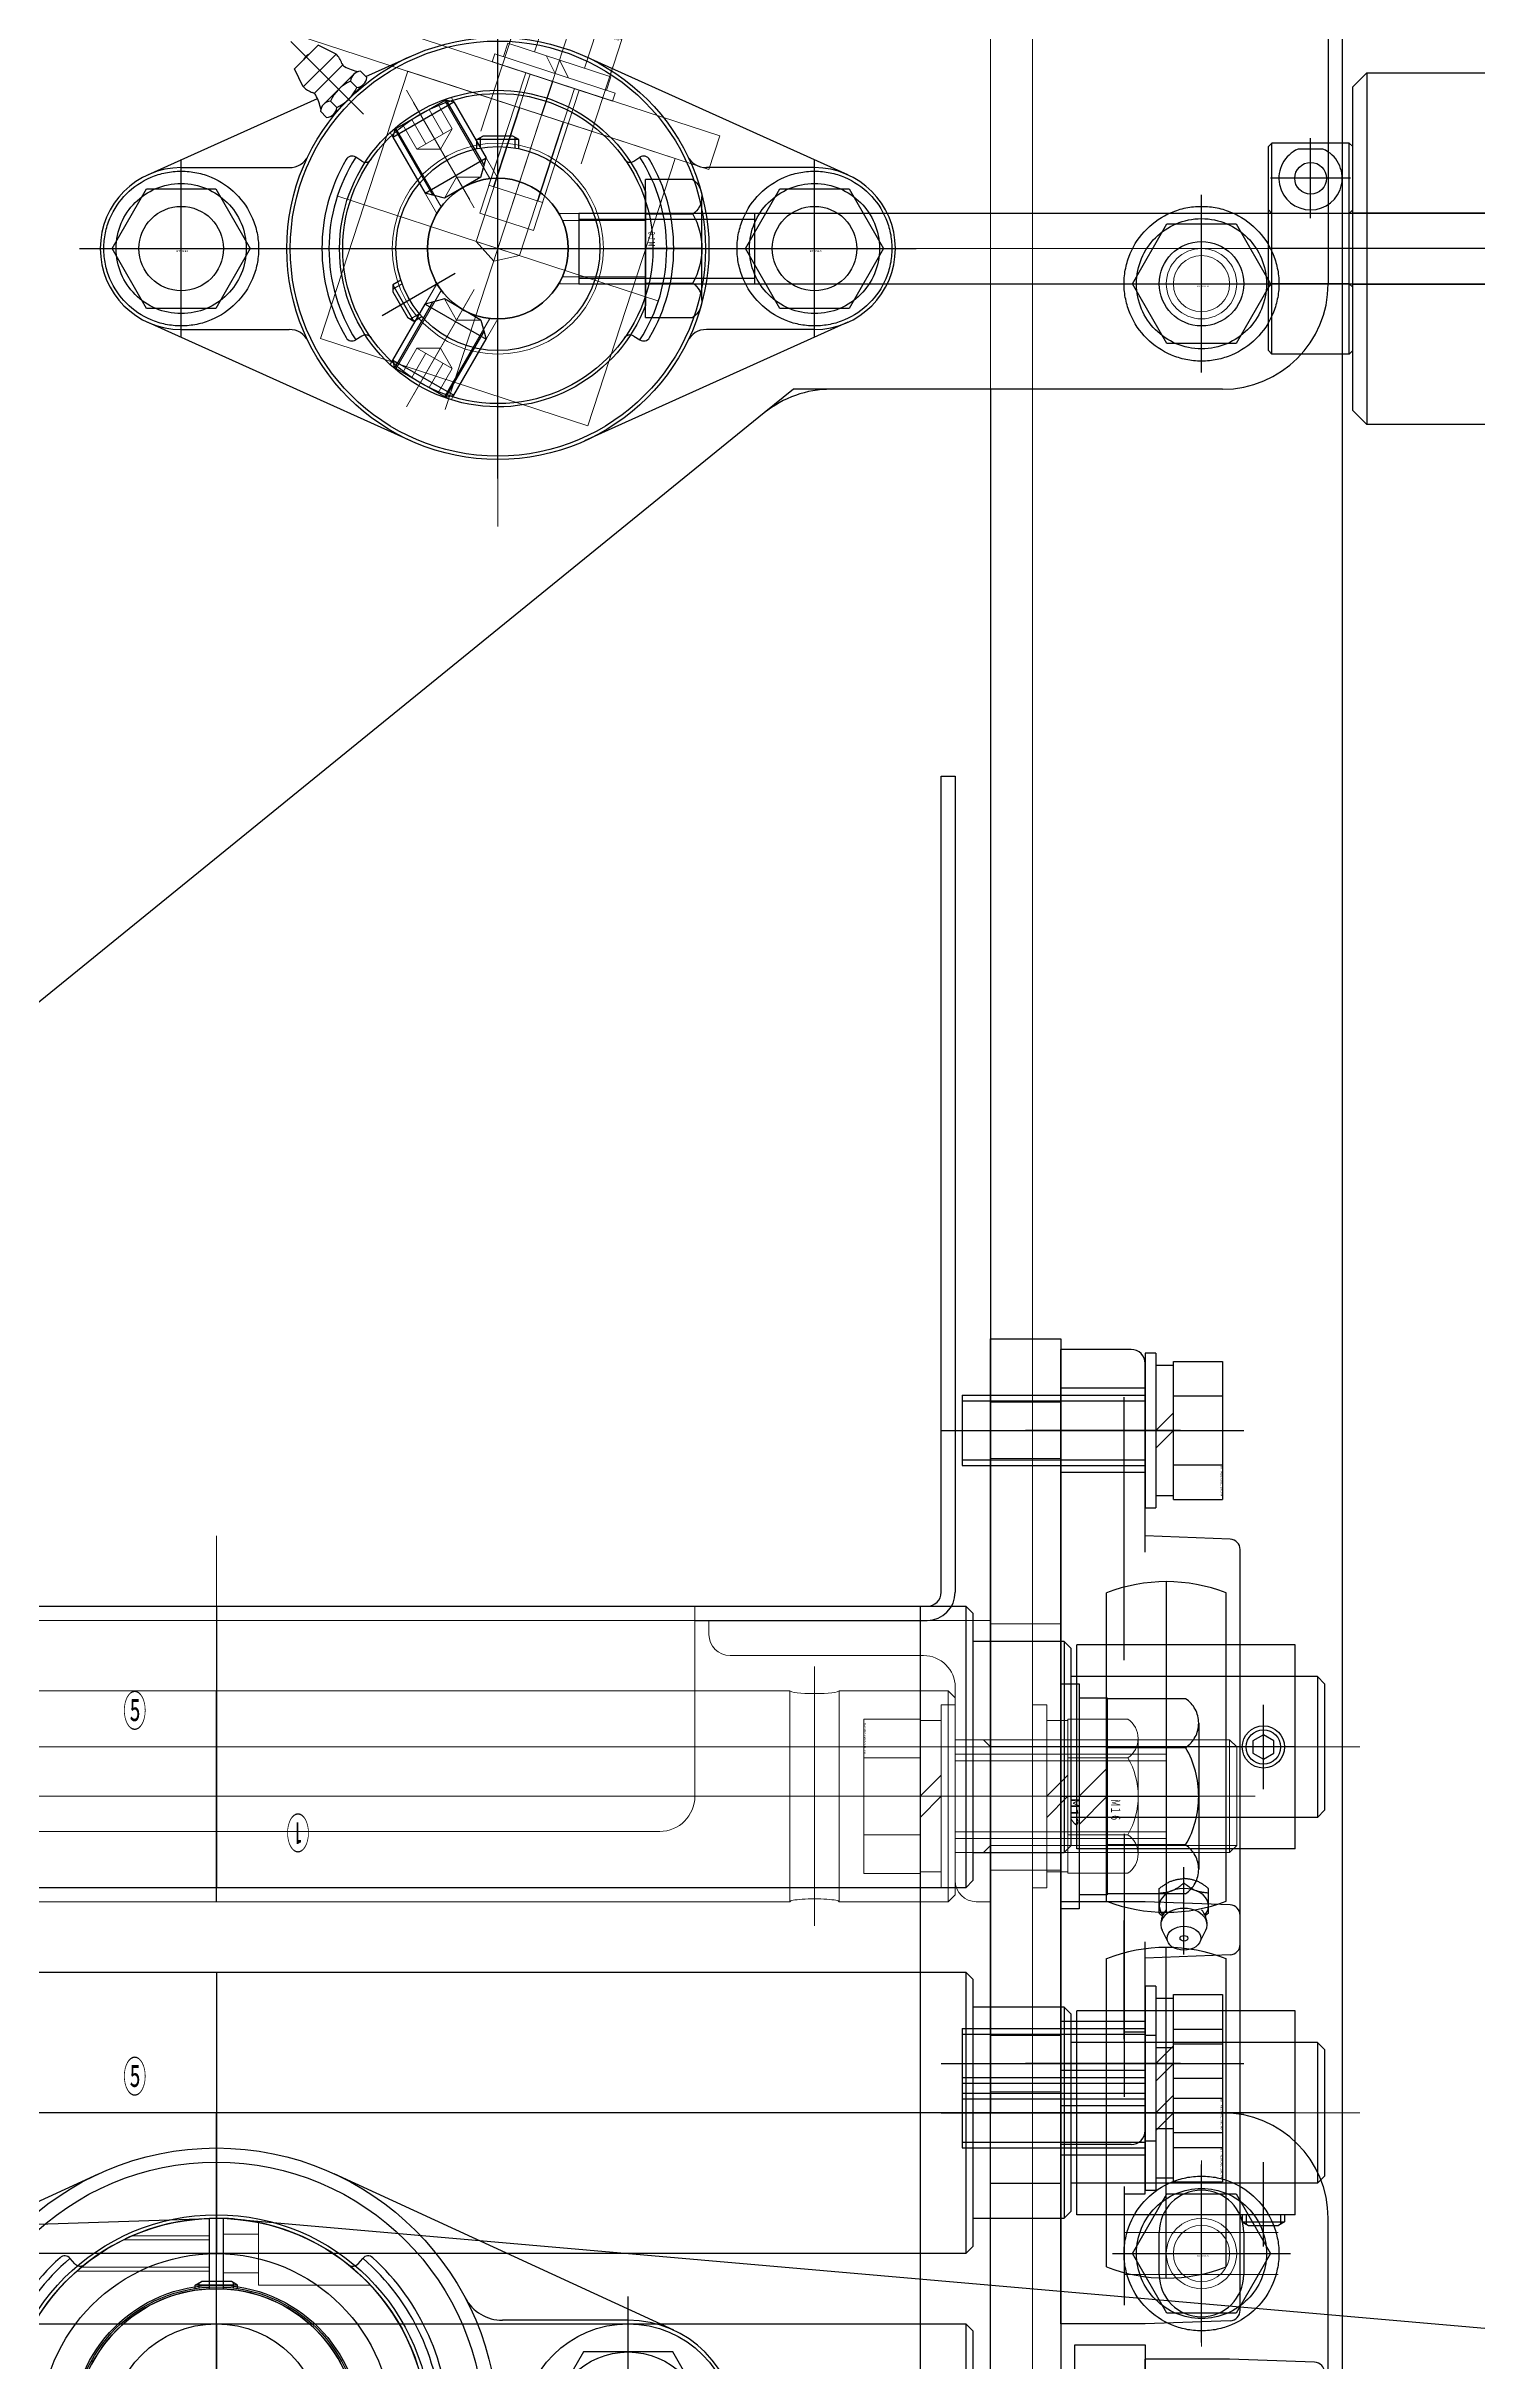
# Model space of a CAD drawing. Units: millimetres at full size. Extents: x -18456 to 18937, y -12290 to 13871.
# Drawn here: x -1038 to -428, y -5128 to -4140 of the extents above; entities that cross this region are included whole.
import ezdxf
from ezdxf.enums import TextEntityAlignment as Align

# ---------------------------------------------------------------- set-up
doc = ezdxf.new("R2010")
doc.units = ezdxf.units.MM
doc.header["$LTSCALE"] = 100
doc.linetypes.add('CHAIN2', pattern=[12, 9, -1, 1, -1])
doc.linetypes.add('DOUBLE_CHAIN2', pattern=[12.8, 9, -1, 0.6, -0.6, 0.6, -1])
for name, color, linetype in [('0-2_0', 2, 'Continuous'), ('0-3_06_PHANTOM', 2, 'DOUBLE_CHAIN2'), ('0-6_10_DRAFT', 1, 'Continuous'), ('0-A_01_NORMAL', 134, 'Continuous')]:
    doc.layers.add(name, color=color, linetype=linetype)
doc.layers.add('0-7_05_CENTER', color=2, linetype='CHAIN2', lineweight=18)
doc.layers.add('0-8_04_HIDDEN', color=7, linetype='Continuous', lineweight=18)
doc.styles.add('ＭＳ ゴシック', font='')
doc.styles.get('ＭＳ ゴシック').set_extended_font_data('MS Gothic')

# ---------------------------------------------------------------- blocks, each defined once
blk = doc.blocks.new('MUCAFL204Jb_1')
at = {"layer": '0-2_0', "linetype": 'CHAIN2'}
for p, q in [((-45, -17), (-45, 5)), ((45, -17), (45, 5)), ((-29.52, -17.5), (-17.1, -17.5)), ((-6, -28.8), (6, -28.8))]:
    blk.add_line(p, q, dxfattribs=at)
at = {"layer": '0-2_0'}
for p, q in [((-56.5, -10), (-56.5, 0)), ((-56.5, 0), (56.5, 0)), ((-51, -12), (-51, 0)), ((-39, -12), (-39, 0)), ((39, -12), (39, 0)), ((51, -12), (51, 0)), ((56.5, -10), (56.5, 0)), ((-14.5, -2.3), (14.5, -2.3)), ((-10, -33.3), (-10, -2.3)), ((10, -33.3), (10, -2.3)), ((-12.33, -9), (-49.73, -9)), ((12.33, -9), (49.73, -9)), ((-54.5, -12), (-27.71, -12)), ((-29.55, -24.06), (-30, -12)), ((27.71, -12), (54.5, -12)), ((29.55, -24.06), (30, -12)), ((-27.75, -15.24), (-26.05, -14.39)), ((-23.64, -14), (-23.99, -14.46)), ((-23.64, -14), (-20.13, -14)), ((-19.35, -17.5), (-18.7, -17.5)), ((-27.75, -19.76), (-26.05, -20.61)), ((-23.64, -21), (-23.99, -20.54)), ((-23.64, -21), (-20.13, -21)), ((-28.05, -25.5), (28.05, -25.5)), ((-14.5, -33.3), (14.5, -33.3))]:
    blk.add_line(p, q, dxfattribs=at)
for points in [[(-14.5, -33.3), (-14.5, -25.5), (-14.5, -2.3)], [(14.5, -33.3), (14.5, -25.5), (14.5, -2.3)], [(-20.78, -14), (-20.76, -14.12), (-20.75, -14.24), (-20.73, -14.37), (-20.72, -14.49), (-20.7, -14.61), (-20.68, -14.73), (-20.67, -14.85), (-20.64, -14.97), (-20.62, -15.08), (-20.6, -15.2), (-20.57, -15.32), (-20.54, -15.43), (-20.51, -15.55), (-20.47, -15.66), (-20.43, -15.77), (-20.39, -15.88), (-20.34, -15.99), (-20.29, -16.1), (-20.24, -16.2), (-20.18, -16.31), (-20.12, -16.41), (-20.06, -16.51), (-20, -16.62), (-19.93, -16.72), (-19.86, -16.82), (-19.79, -16.92), (-19.72, -17.01), (-19.65, -17.11), (-19.57, -17.21), (-19.5, -17.31), (-19.42, -17.4), (-19.35, -17.5)], [(-20.13, -14), (-20.05, -14.1), (-19.98, -14.19), (-19.9, -14.29), (-19.83, -14.39), (-19.76, -14.49), (-19.69, -14.58), (-19.62, -14.68), (-19.55, -14.78), (-19.48, -14.88), (-19.42, -14.99), (-19.35, -15.09), (-19.3, -15.19), (-19.24, -15.3), (-19.19, -15.4), (-19.14, -15.51), (-19.09, -15.62), (-19.05, -15.73), (-19.01, -15.84), (-18.97, -15.95), (-18.94, -16.07), (-18.91, -16.18), (-18.88, -16.3), (-18.86, -16.42), (-18.83, -16.53), (-18.81, -16.65), (-18.79, -16.77), (-18.78, -16.89), (-18.76, -17.01), (-18.74, -17.13), (-18.73, -17.26), (-18.71, -17.38), (-18.7, -17.5)], [(-20.78, -21), (-20.76, -20.88), (-20.75, -20.76), (-20.73, -20.63), (-20.72, -20.51), (-20.7, -20.39), (-20.68, -20.27), (-20.67, -20.15), (-20.64, -20.03), (-20.62, -19.92), (-20.6, -19.8), (-20.57, -19.68), (-20.54, -19.57), (-20.51, -19.45), (-20.47, -19.34), (-20.43, -19.23), (-20.39, -19.12), (-20.34, -19.01), (-20.29, -18.9), (-20.24, -18.8), (-20.18, -18.69), (-20.12, -18.59), (-20.06, -18.49), (-20, -18.38), (-19.93, -18.28), (-19.86, -18.18), (-19.79, -18.08), (-19.72, -17.99), (-19.65, -17.89), (-19.57, -17.79), (-19.5, -17.69), (-19.42, -17.6), (-19.35, -17.5)], [(-20.13, -21), (-20.05, -20.9), (-19.98, -20.81), (-19.9, -20.71), (-19.83, -20.61), (-19.76, -20.51), (-19.69, -20.42), (-19.62, -20.32), (-19.55, -20.22), (-19.48, -20.12), (-19.42, -20.01), (-19.35, -19.91), (-19.3, -19.81), (-19.24, -19.7), (-19.19, -19.6), (-19.14, -19.49), (-19.09, -19.38), (-19.05, -19.27), (-19.01, -19.16), (-18.97, -19.05), (-18.94, -18.93), (-18.91, -18.82), (-18.88, -18.7), (-18.86, -18.58), (-18.83, -18.47), (-18.81, -18.35), (-18.79, -18.23), (-18.78, -18.11), (-18.76, -17.99), (-18.74, -17.87), (-18.73, -17.74), (-18.71, -17.62), (-18.7, -17.5)]]:
    blk.add_lwpolyline(points, dxfattribs=at)
blk.add_lwpolyline([(-0.87, -27.3), (-1.73, -28.8), (-0.87, -30.3), (0.87, -30.3), (1.73, -28.8), (0.87, -27.3)], close=True, dxfattribs=at)
for radius in [3, 2.45]:
    blk.add_circle((0, -28.8), radius, dxfattribs=at)
for centre, radius, start, end in [((-54.5, -10), 2, 180, 270), ((54.5, -10), 2, 270, 0), ((-25.28, -17.5), 3.3, 49.2525, 90), ((-25.28, -17.5), 3.3, 270, 310.7475), ((-28.05, -24), 1.5, 182.1211, 270), ((28.05, -24), 1.5, 270, 357.8789)]:
    blk.add_arc(centre, radius, start, end, dxfattribs=at)
for major_axis in [(0, -2.4), (0, -0.555)]:
    blk.add_ellipse((-27.19, -17.5), major_axis=major_axis, ratio=0.707107, dxfattribs=at)
for centre, major_axis, start_param, end_param in [((-25.28, -17.5), (0, -3.3), 5.943348, 9.764615), ((-22.59, -17.5), (0, 3.5), 2.594277, 6.830501)]:
    blk.add_ellipse(centre, major_axis=major_axis, ratio=0.707107, start_param=start_param, end_param=end_param, dxfattribs=at)
at = {"layer": '0-6_10_DRAFT'}
for p, q in [((0, -33.3), (0, 0)), ((-21.91, -6.5), (21.91, -6.5)), ((23.5, -15), (-23.5, -15)), ((-21.91, -23.5), (21.91, -23.5))]:
    blk.add_line(p, q, dxfattribs=at)
for start, end in [(158.7952, 201.2048), (338.7952, 21.2048)]:
    blk.add_arc((0, -15), 23.5, start, end, dxfattribs=at)
blk = doc.blocks.new('A$C7E374867_2')
at = {"layer": '0-2_0', "color": 134, "linetype": 'CHAIN2'}
blk.add_line((0, -29), (0, 14), dxfattribs=at)
at = {"layer": '0-2_0', "color": 134}
for p, q in [((-9.81, 11), (9.81, 11)), ((-9.81, 4), (-9.81, 11)), ((-4.91, 4), (-4.91, 11)), ((4.91, 4), (4.91, 11)), ((9.81, 4), (9.81, 11)), ((9.81, 4), (-9.81, 4)), ((-9.25, 4), (-9.25, 1.5)), ((0, 1.5), (-2.5, 4)), ((0, 4), (2.5, 1.5)), ((9.25, 1.5), (9.25, 4)), ((-11, 1.5), (11, 1.5)), ((-11, 1.5), (-11, 0)), ((-11, 0), (11, 0)), ((-5, -26), (-5, 0)), ((-4.19, -26), (-4.19, 0)), ((4.19, -26), (4.19, 0)), ((5, -26), (5, 0)), ((11, 0), (11, 1.5)), ((-5, -26), (5, -26))]:
    blk.add_line(p, q, dxfattribs=at)
at = {"layer": '0-6_10_DRAFT', "style": 'ＭＳ ゴシック', "width": 1.8}
blk.add_text('BT-M10x30L,SW,PW', height=0.2199, dxfattribs=at).set_placement((5.05, 10.66), align=Align.BOTTOM_LEFT)
blk = doc.blocks.new('A$C61E5551D_1')
at = {"layer": '0-2_0', "color": 134}
blk.add_line((0, -55), (-10, -55), dxfattribs=at)
blk.add_lwpolyline([(0, -170), (0, 65), (-10, 65), (-10, -170)], close=True, dxfattribs=at)
at = {"layer": '0-6_10_DRAFT'}
blk.add_line((-10, 7), (0, 7), dxfattribs=at)
at = {"layer": '0-7_05_CENTER'}
for p, q in [((-14.09, 52), (4.09, 52)), ((6.46, 0), (-16.35, 0)), ((-14.09, -38), (4.09, -38)), ((6.46, -110), (-16.35, -110)), ((6.46, -150), (-16.35, -150))]:
    blk.add_line(p, q, dxfattribs=at)
at = {"layer": '0-8_04_HIDDEN'}
for p, q in [((-10, 57), (0, 57)), ((-10, 56), (0, 56)), ((-10, 48), (0, 48)), ((-10, 47), (0, 47)), ((-10, 24.5), (0, 24.5)), ((-10, -10.5), (0, -10.5)), ((-10, -33), (0, -33)), ((-10, -34), (0, -34)), ((-10, -42), (0, -42)), ((-10, -43), (0, -43))]:
    blk.add_line(p, q, dxfattribs=at)
blk = doc.blocks.new('M16Nza_1_1')
at = {"layer": '0-3_06_PHANTOM', "color": 7}
for p, q in [((-13.85, 17.74), (-13.85, 6.6)), ((-10.39, 19.6), (10.39, 19.6)), ((-6.92, 6.6), (-6.92, 17.74)), ((6.93, 17.74), (6.93, 6.6)), ((13.85, 6.6), (13.85, 17.74)), ((-4, 6.6), (0, 2.6)), ((0, 6.6), (4, 2.6)), ((14, 6.6), (14, 2.6))]:
    blk.add_line(p, q, dxfattribs=at)
at = {"layer": '0-3_06_PHANTOM', "color": 7, "linetype": 'CHAIN2'}
blk.add_line((0, 0), (0, 19.6), dxfattribs=at)
at = {"layer": '0-3_06_PHANTOM', "color": 7}
blk.add_lwpolyline([(-14, 2.6), (-14, 6.6), (14, 6.6)], dxfattribs=at)
blk.add_lwpolyline([(-16, 2.6), (16, 2.6), (16, 0), (-16, 0)], close=True, dxfattribs=at)
for centre, radius, start, end in [((-10.39, 15.44), 4.16, 33.626, 146.374), ((0, 5.75), 13.85, 60, 120), ((10.39, 15.44), 4.16, 33.626, 146.374)]:
    blk.add_arc(centre, radius, start, end, dxfattribs=at)
at = {"layer": '0-6_10_DRAFT', "style": 'ＭＳ ゴシック', "width": 0.6}
blk.add_text('Ｍ１６', height=1.257, dxfattribs=at).set_placement((0.41, 6.78), align=Align.BOTTOM_LEFT)
blk = doc.blocks.new('A$C30156163_1')
at = {"layer": '0-8_04_HIDDEN'}
for p, q in [((0, 0), (-40, 0)), ((-40, -2), (-40, 0)), ((0, 0), (0, -40)), ((-37, -5), (-9.5, -5)), ((-5, -9.5), (-5, -37)), ((-2, -40), (0, -40))]:
    blk.add_line(p, q, dxfattribs=at)
for centre, radius, start, end in [((-37, -2), 3, 180, 270), ((-9.5, -9.5), 4.5, 0, 90), ((-2, -37), 3, 180, 270)]:
    blk.add_arc(centre, radius, start, end, dxfattribs=at)
blk = doc.blocks.new('A$C72535635_1')
at = {"layer": '0-7_05_CENTER'}
blk.add_line((7.53, -5), (-12.6, -5), dxfattribs=at)
at = {"layer": '0-8_04_HIDDEN'}
blk.add_blockref('A$C30156163_1', (0, 20), dxfattribs=at)
blk = doc.blocks.new('M12Nza_1_1')
at = {"layer": '0-8_04_HIDDEN'}
for p, q in [((-10.95, 5), (-10.95, 13.53)), ((-8.21, 15), (8.21, 15)), ((-5.47, 5), (-5.47, 13.53)), ((5.48, 5), (5.48, 13.53)), ((10.95, 13.53), (10.95, 5)), ((10.95, 5), (-10.95, 5)), ((-10.75, 2), (-10.75, 5)), ((0, 2), (-3, 5)), ((0, 5), (3, 2)), ((10.75, 5), (10.75, 2))]:
    blk.add_line(p, q, dxfattribs=at)
at = {"layer": '0-8_04_HIDDEN', "linetype": 'CHAIN2'}
blk.add_line((0, 0), (0, 15), dxfattribs=at)
at = {"layer": '0-8_04_HIDDEN'}
blk.add_lwpolyline([(-13, 2), (13, 2), (13, 0), (-13, 0)], close=True, dxfattribs=at)
for centre, radius, start, end in [((-8.21, 11.71), 3.29, 33.626, 146.374), ((0, 4.05), 10.95, 60, 120), ((8.21, 11.71), 3.29, 33.626, 146.374)]:
    blk.add_arc(centre, radius, start, end, dxfattribs=at)
at = {"layer": '0-6_10_DRAFT', "style": 'ＭＳ ゴシック', "width": 1.8}
blk.add_text('M12', height=1.1, dxfattribs=at).set_placement((0.31, 5.09), align=Align.BOTTOM_LEFT)
blk = doc.blocks.new('A$C1819430B_1')
at = {"layer": '0-8_04_HIDDEN', "linetype": 'CHAIN2'}
blk.add_line((0, -32.11), (0, 15.28), dxfattribs=at)
at = {"layer": '0-8_04_HIDDEN'}
for p, q in [((-10.97, 13), (10.97, 13)), ((-10.97, 5), (-10.97, 13)), ((-5.48, 5), (-5.48, 13)), ((5.48, 5), (5.48, 13)), ((10.97, 5), (10.97, 13)), ((-10.97, 5), (10.97, 5)), ((-10.75, 5), (-10.75, 2)), ((0, 2), (-3, 5)), ((0, 5), (3, 2)), ((10.75, 2), (10.75, 5)), ((-13, 2), (13, 2)), ((-13, 2), (-13, 0)), ((-13, 0), (13, 0)), ((-6, -30), (-6, 0)), ((-5.05, -30), (-5.05, 0)), ((5.05, -30), (5.05, 0)), ((6, -30), (6, 0)), ((13, 0), (13, 2)), ((-6, -30), (6, -30))]:
    blk.add_line(p, q, dxfattribs=at)
at = {"layer": '0-6_10_DRAFT', "style": 'ＭＳ ゴシック', "width": 1.8}
blk.add_text('BT-M12x35L,SW,PW', height=0.2199, dxfattribs=at).set_placement((6.07, 12.66), align=Align.BOTTOM_LEFT)
blk = doc.blocks.new('A$C17C47B78_1')
at = {"layer": '0-6_10_DRAFT'}
blk.add_line((105, 15), (105, -15), dxfattribs=at)
at = {"layer": '0-7_05_CENTER'}
for p, q in [((20, 18.44), (20, -18.44)), ((-42.65, 0), (252.65, 0))]:
    blk.add_line(p, q, dxfattribs=at)
at = {"layer": '0-8_04_HIDDEN'}
for p, q in [((1, 15), (0, 14)), ((0, 14), (0, -14)), ((1, 15), (16.5, 15)), ((1, 15), (1, -15)), ((16.5, -15), (16.5, 15)), ((23.5, 15), (209, 15)), ((23.5, -15), (23.5, 15)), ((-40, 7), (-39, 8)), ((-40, 7), (-5, 7)), ((-40, 7), (-40, -7)), ((-39, 8), (0, 8)), ((-39, -8), (-39, 8)), ((-5, 8), (-5, -8)), ((-5, 7), (-4, 8)), ((-40, -7), (-5, -7)), ((-40, -7), (-39, -8)), ((-39, -8), (0, -8)), ((-5, -7), (-4, -8)), ((0, -14), (1, -15)), ((1, -15), (16.5, -15)), ((23.5, -15), (209, -15))]:
    blk.add_line(p, q, dxfattribs=at)
for centre, start_param, end_param in [((20, 15), 0, 3.141593), ((20, -15), 3.141593, 6.283185)]:
    blk.add_ellipse(centre, major_axis=(-3.5, 0), ratio=0.118286, start_param=start_param, end_param=end_param, dxfattribs=at)
at = {"layer": '0-6_10_DRAFT', "style": 'ＭＳ ゴシック', "width": 0.55}
blk.add_text('①', height=4.4, dxfattribs=at).set_placement((91.75, 1.61), align=Align.BOTTOM_LEFT)
blk = doc.blocks.new('A$C10292DCD_1')
at = {"layer": '0-2_0', "color": 134}
for p, q in [((106.5, 20), (106.5, -20)), ((120.5, 15), (120.5, -15)), ((156.5, 10), (121.5, 10)), ((156.5, 10), (156.5, -10)), ((156.5, 10), (157.5, 9)), ((157.5, 9), (157.5, -9)), ((157.5, -9), (156.5, -10)), ((156.5, -10), (121.5, -10))]:
    blk.add_line(p, q, dxfattribs=at)
blk.add_lwpolyline([(-106.5, 20), (106.5, 20), (107.5, 19), (107.5, -19), (106.5, -20), (-106.5, -20), (-107.5, -19), (-107.5, 19)], close=True, dxfattribs=at)
blk.add_lwpolyline([(107.5, -15), (120.5, -15), (121.5, -14), (121.5, 14), (120.5, 15), (107.5, 15)], dxfattribs=at)
at = {"layer": '0-6_10_DRAFT'}
blk.add_line((0, 20), (0, -20), dxfattribs=at)
at = {"layer": '0-7_05_CENTER'}
blk.add_line((-162.5, 0), (162.5, 0), dxfattribs=at)
at = {"layer": '0-6_10_DRAFT', "style": 'ＭＳ ゴシック', "width": 0.55}
blk.add_text('⑤', height=4.4, dxfattribs=at).set_placement((-13.25, 1.61), align=Align.BOTTOM_LEFT)
blk = doc.blocks.new('A$C5C7265D6_1')
at = {"layer": '0-2_0', "color": 134}
for p, q in [((-2, -101), (-2, 101)), ((0, 68), (0, 101))]:
    blk.add_line(p, q, dxfattribs=at)
blk.add_lwpolyline([(-4, 103), (-120, 103), (-120, 105), (-4, 105)], dxfattribs=at)
for radius in [4, 2]:
    blk.add_arc((-4, 101), radius, 0, 90, dxfattribs=at)
at = {"layer": '0-7_05_CENTER'}
blk.add_line((40, 0), (-12, 0), dxfattribs=at)
at = {"layer": '0-8_04_HIDDEN'}
for p, q in [((-2, 68), (25, 68)), ((0, -68), (0, 68)), ((30, 63), (30, -63))]:
    blk.add_line(p, q, dxfattribs=at)
blk.add_arc((25, 63), 5, 0, 90, dxfattribs=at)
blk = doc.blocks.new('MUCAFL204Jc_1')
at = {"layer": '0-2_0'}
for p, q in [((-24.06, 29.55), (-12, 30)), ((-25.5, 28.05), (-25.5, -28.05)), ((-9, 10.48), (-9, 27.35)), ((-33.3, 14.5), (-33.3, -14.5)), ((-25.8, 15.5), (-31.8, 15.5)), ((-31.25, 14.5), (-31.25, 15.82)), ((-26.67, 16), (-30.93, 16)), ((-26.35, 14.5), (-26.35, 15.82)), ((-2.3, 14.5), (-2.3, -14.5)), ((-33.3, 10), (-2.3, 10)), ((-12, 11.5), (-12, -11.5)), ((-9, 11.5), (-12, 11.5)), ((-12, 6), (0, 6)), ((-12, -6), (0, -6)), ((-33.3, -10), (-2.3, -10)), ((-9, -11.5), (-12, -11.5)), ((-9, -10.48), (-9, -27.35)), ((-24.06, -29.55), (-12, -30)), ((-12, -30), (0, -30))]:
    blk.add_line(p, q, dxfattribs=at)
at = {"layer": '0-2_0', "linetype": 'CHAIN2'}
blk.add_line((-28.8, 19), (-28.8, 7), dxfattribs=at)
at = {"layer": '0-2_0'}
for points in [[(-12, 30), (0, 30), (0, -30)], [(-33.3, 14.5), (-25.5, 14.5), (-2.3, 14.5)], [(-31.8, 14.5), (-31.8, 15.5), (-30.93, 16)], [(-25.8, 14.5), (-25.8, 15.5), (-26.67, 16)], [(-33.3, -14.5), (-25.5, -14.5), (-2.3, -14.5)]]:
    blk.add_lwpolyline(points, dxfattribs=at)
for centre, start, end in [((-24, 28.05), 92.1211, 180), ((-24, -28.05), 180, 267.8789)]:
    blk.add_arc(centre, 1.5, start, end, dxfattribs=at)
at = {"layer": '0-6_10_DRAFT'}
for p, q in [((-15, 23.5), (-15, -23.5)), ((-23.5, 21.91), (-23.5, -21.91)), ((-6.5, 21.91), (-6.5, -21.91)), ((-33.3, 0), (0, 0))]:
    blk.add_line(p, q, dxfattribs=at)
for start, end in [(68.7952, 111.2048), (248.7952, 291.2048)]:
    blk.add_arc((-15, 0), 23.5, start, end, dxfattribs=at)
blk = doc.blocks.new('A$C1E0172ED_1')
at = {"layer": '0-2_0', "color": 134}
for p, q in [((-25, 0), (-25, -10)), ((25, 0), (25, -10))]:
    blk.add_line(p, q, dxfattribs=at)
blk.add_lwpolyline([(-32, 0), (32, 0), (32, -10), (-32, -10)], close=True, dxfattribs=at)
at = {"layer": '0-7_05_CENTER'}
blk.add_line((0, 4.09), (0, -14.09), dxfattribs=at)
at = {"layer": '0-8_04_HIDDEN'}
for p, q in [((-17.5, 0), (-17.5, -10)), ((-5, 0), (-5, -10)), ((-4, 0), (-4, -10)), ((4, 0), (4, -10)), ((5, 0), (5, -10)), ((17.5, 0), (17.5, -10))]:
    blk.add_line(p, q, dxfattribs=at)
blk = doc.blocks.new('A$C29B149D8_1')
at = {"layer": '0-2_0', "color": 134}
blk.add_line((106.5, 35), (106.5, -35), dxfattribs=at)
blk.add_lwpolyline([(-106.5, 35), (106.5, 35), (107.5, 34), (107.5, -34), (106.5, -35), (-106.5, -35), (-107.5, -34), (-107.5, 34)], close=True, dxfattribs=at)
at = {"layer": '0-6_10_DRAFT'}
blk.add_line((0, 35), (0, -35), dxfattribs=at)
blk = doc.blocks.new('A$C4C451F0D_1')
at = {"layer": '0-2_0'}
blk.add_blockref('A$C29B149D8_1', (-122, 0), dxfattribs=at)
for name, p, rotation in [('A$C1E0172ED_1', (0, 0), 90), ('MUCAFL204Jc_1', (10, 0), 180)]:
    blk.add_blockref(name, p, dxfattribs=dict(at, rotation=rotation))
blk = doc.blocks.new('A$C3BD34CFF_1')
at = {"layer": '0-3_06_PHANTOM', "color": 5}
blk.add_lwpolyline([(-210, 27), (-10, 27), (-10, -145), (-210, -145)], close=True, dxfattribs=at)
at = {"layer": '0-2_0'}
for name, p, rotation in [('A$C5C7265D6_1', (-110, 25), 270), ('A$C7E374867_2', (22, 52), 270), ('MUCAFL204Jb_1', (10, 7), 90), ('MUCAFL204Jc_1', (10, -45), 180), ('A$C7E374867_2', (22, -38), 270), ('A$C7E374867_2', (22, -45), 270)]:
    blk.add_blockref(name, p, dxfattribs=dict(at, rotation=rotation))
at = {"layer": '0-2_0', "xscale": -1}
blk.add_blockref('A$C61E5551D_1', (0, 0), dxfattribs=at)
at = {"layer": '0-2_0'}
for name, p in [('A$C10292DCD_1', (-110, 7)), ('A$C10292DCD_1', (-110, -45)), ('A$C4C451F0D_1', (12, -110))]:
    blk.add_blockref(name, p, dxfattribs=at)
at = {"layer": '0-8_04_HIDDEN'}
blk.add_blockref('A$C72535635_1', (0, 5), dxfattribs=at)
for name, p, rotation in [('A$C17C47B78_1', (-5, 0), 180), ('M16Nza_1_1', (10, 0), 270), ('A$C1819430B_1', (-5, 0), 90), ('M12Nza_1_1', (6, 0), 270)]:
    blk.add_blockref(name, p, dxfattribs=dict(at, rotation=rotation))
blk = doc.blocks.new('M10Tz_1_1')
at = {"layer": '0-7_05_CENTER'}
for p, q in [((0, -8.34), (0, 8.34)), ((8.34, 0), (-8.34, 0))]:
    blk.add_line(p, q, dxfattribs=at)
at = {"layer": '0-8_04_HIDDEN'}
for radius in [5, 4]:
    blk.add_circle((0, 0), radius, dxfattribs=at)
blk = doc.blocks.new('A$C4744721D_1')
at = {"layer": '0-7_05_CENTER'}
blk.add_line((-31.17, 190), (-12.99, 190), dxfattribs=at)
at = {"layer": '0-8_04_HIDDEN'}
blk.add_line((-19, -30), (-19, 610), dxfattribs=at)
blk.add_lwpolyline([(23, -30), (-25, -30), (-25, 610), (23, 610), (25, 608), (25, -28)], close=True, dxfattribs=at)
at = {"layer": '0-8_04_HIDDEN', "xscale": -1}
for p in [(5, 405), (5, 125)]:
    blk.add_blockref('M10Tz_1_1', p, dxfattribs=at)
blk = doc.blocks.new('MUCAFL206a_1')
at = {"layer": '0-2_0', "linetype": 'CHAIN2'}
for p, q in [((0, -45), (0, 45)), ((-26.16, 26.16), (-36.49, 36.49)), ((-58.5, -13), (-58.5, 13)), ((58.5, -13), (58.5, 13)), ((-79, 0), (79, 0)), ((-20.78, -12), (-10.39, -6))]:
    blk.add_line(p, q, dxfattribs=at)
at = {"layer": '0-2_0'}
for p, q in [((-26.23, 31.95), (-16.75, 36.32)), ((64.99, 14.08), (16.75, 36.32)), ((-35.99, 32.6), (-32.6, 35.99)), ((-34.72, 30.05), (-30.05, 34.72)), ((-29.17, 33.13), (-33.13, 29.17)), ((-30.05, 34.72), (-32.6, 35.99)), ((-34.72, 30.05), (-35.99, 32.6)), ((-31.84, 27.56), (-27.56, 31.84)), ((-26.14, 30.43), (-30.43, 26.14)), ((-28.01, 30.87), (-27.12, 29.98)), ((-26.58, 32.29), (-25.69, 31.4)), ((-64.99, 14.08), (-32.94, 28.86)), ((-31.4, 25.69), (-32.29, 26.58)), ((-30.87, 28.01), (-29.98, 27.12)), ((-20.14, 23.55), (-20.79, 24.31)), ((20.14, 23.55), (20.79, 24.31)), ((-3, 20.03), (-3, 20.5)), ((-2.45, 20.1), (-2.45, 20.82)), ((2.13, 21), (-2.13, 21)), ((3, 20.5), (2.13, 21)), ((2.45, 20.1), (2.45, 20.82)), ((3, 20.03), (3, 20.5)), ((-58.5, 15.5), (-40.67, 15.5)), ((58.5, 15.5), (40.67, 15.5)), ((-18.84, -7.42), (-19.25, -7.65)), ((-19.25, -7.65), (-19.25, -8.65)), ((-19.25, -7.65), (-16.25, -12.85)), ((-18.63, -7.93), (-19.25, -8.29)), ((-19.25, -8.65), (-17.12, -12.35)), ((-16.25, -12.85), (-17.12, -12.35)), ((-16.18, -12.17), (-16.8, -12.53)), ((-15.84, -12.61), (-16.25, -12.85)), ((-64.99, -14.08), (-16.75, -36.32)), ((-58.5, -15.5), (-40.67, -15.5)), ((64.99, -14.08), (16.75, -36.32)), ((58.5, -15.5), (40.67, -15.5)), ((-20.14, -23.55), (-20.79, -24.31)), ((20.14, -23.55), (20.79, -24.31))]:
    blk.add_line(p, q, dxfattribs=at)
blk.add_lwpolyline([(3, 20.5), (-3, 20.5), (-2.13, 21)], dxfattribs=at)
for centre, radius in [((0, 0), 40), ((0, 0), 38), ((0, 0), 30), ((0, 0), 20.25), ((0, 0), 15), ((-58.5, 0), 8), ((58.5, 0), 8)]:
    blk.add_circle(centre, radius, dxfattribs=at)
for centre, radius, start, end in [((-33.24, 33.24), 1.59, 114.555, 155.445), ((-32.39, 32.39), 3.3, 17.9467, 45), ((-28.48, 33.65), 0.8, 197.9467, 240.2157), ((-25.9, 38.16), 6, 240.2157, 260.6802), ((-32.39, 32.39), 3.3, 225, 252.0533), ((-25.67, 25.67), 5.7, 114.2291, 155.7709), ((-32.31, 32.31), 5.7, 294.2291, 335.7709), ((-26.45, 30.74), 1.56, 94.7398, 175.2602), ((-27.25, 31.53), 1.56, 274.7398, 355.2602), ((-33.65, 28.48), 0.8, 29.7843, 72.0533), ((-38.16, 25.9), 6, 9.3198, 29.7843), ((-30.74, 26.45), 1.56, 94.7398, 175.2602), ((-31.53, 27.25), 1.56, 274.7398, 355.2602), ((0, 0), 33, 132.3324, 227.6676), ((0, 0), 32, 130.5416, 229.4584), ((-21.55, 23.66), 1, 40.5416, 132.3324), ((-19.38, 24.2), 1, 220.5416, 308.693), ((19.38, 24.2), 1, 231.307, 319.4584), ((21.55, 23.66), 1, 47.6676, 139.4584), ((0, 0), 32, 310.5416, 49.4584), ((0, 0), 33, 312.3324, 47.6676), ((-40.67, 21.5), 6, 270, 332.1349), ((40.67, 21.5), 6, 207.8651, 270), ((-58.5, 0), 15.5, 90, 270), ((58.5, 0), 15.5, 270, 90), ((-40.67, -21.5), 6, 27.8651, 90), ((40.67, -21.5), 6, 90, 152.1349), ((-21.55, -23.66), 1, 227.6676, 319.4584), ((-19.38, -24.2), 1, 51.307, 139.4584), ((19.38, -24.2), 1, 40.5416, 128.693), ((21.55, -23.66), 1, 220.5416, 312.3324)]:
    blk.add_arc(centre, radius, start, end, dxfattribs=at)
blk = doc.blocks.new('A$C6FDC4AF3_1_1')
at = {"layer": '0-2_0', "color": 134}
for radius in [40, 30.5, 20.5]:
    blk.add_circle((0, 0), radius, dxfattribs=at)
at = {"layer": '0-7_05_CENTER'}
for p, q in [((0, -45.6), (0, 45.6)), ((45.6, 0), (-45.6, 0))]:
    blk.add_line(p, q, dxfattribs=at)
blk = doc.blocks.new('A$C6A332CFA_1_1')
at = {"layer": '0-2_0', "color": 134}
for radius in [30, 20]:
    blk.add_circle((0, 0), radius, dxfattribs=at)
at = {"layer": '0-6_10_DRAFT'}
for p, q in [((0, -34.46), (0, 34.46)), ((34.46, 0), (-34.46, 0))]:
    blk.add_line(p, q, dxfattribs=at)
at = {"layer": '0-A_01_NORMAL'}
blk.add_circle((0, 0), 15, dxfattribs=at)
blk = doc.blocks.new('SCSPJ40-12a_1')
at = {"layer": '0-2_0'}
for p, q in [((-1, 19.97), (-1, 29.98)), ((1, 19.97), (1, 29.98)), ((-1, -19.97), (-1, -29.98)), ((1, -19.97), (1, -29.98))]:
    blk.add_line(p, q, dxfattribs=at)
for radius, start, end in [(30, 91.9102, 268.0898), (30, 271.9102, 88.0898), (20, 92.866, 267.134), (20, 272.866, 87.134)]:
    blk.add_arc((0, 0), radius, start, end, dxfattribs=at)
at = {"layer": '0-7_05_CENTER'}
for p, q in [((0, 32.3), (0, -32.3)), ((-19.19, 25), (19.19, 25)), ((-32.3, 0), (32.3, 0)), ((-19.19, -25), (19.19, -25))]:
    blk.add_line(p, q, dxfattribs=at)
at = {"layer": '0-8_04_HIDDEN', "color": 2}
for p, q in [((-13.18, 26.95), (-1, 26.95)), ((-11.99, 27.5), (-1, 27.5)), ((1, 27.75), (6, 27.75)), ((6, 20.5), (6, 29.39)), ((-19.2, 23.05), (-1, 23.05)), ((-19.84, 22.5), (-1, 22.5)), ((1, 22.25), (6, 22.25)), ((6, 20.5), (21.9, 20.5)), ((-19.84, -22.5), (-1, -22.5)), ((1, -22.25), (6, -22.25)), ((6, -20.5), (6, -29.39)), ((6, -20.5), (21.9, -20.5)), ((-19.2, -23.05), (-1, -23.05)), ((-13.18, -26.95), (-1, -26.95)), ((-11.99, -27.5), (-1, -27.5)), ((1, -27.75), (6, -27.75))]:
    blk.add_line(p, q, dxfattribs=at)
blk = doc.blocks.new('A$C235153E3_1')
at = {"layer": '0-8_04_HIDDEN'}
for name in ['A$C6FDC4AF3_1_1', 'A$C6A332CFA_1_1', 'SCSPJ40-12a_1']:
    blk.add_blockref(name, (0, 0), dxfattribs=at)
blk = doc.blocks.new('A$C42DA0E90_1')
at = {"layer": '0-2_0', "color": 134}
for p, q in [((283, 5), (-3, 5)), ((274, -18), (274, -12)), ((286, -12), (286, -18)), ((298, -70), (298, -10))]:
    blk.add_line(p, q, dxfattribs=at)
blk.add_circle((140, -40), 25, dxfattribs=at)
for centre, radius, start, end in [((283, -10), 15, 0, 90), ((280, -12), 6, 0, 180), ((280, -18), 6, 180, 0)]:
    blk.add_arc(centre, radius, start, end, dxfattribs=at)
at = {"layer": '0-7_05_CENTER'}
for p, q in [((280, -28.23), (280, -1.77)), ((140, -72.04), (140, -7.96)), ((269.1, -12), (290.9, -12)), ((269.1, -15), (290.9, -15)), ((269.1, -18), (290.9, -18)), ((198.5, -52.34), (198.5, -27.66))]:
    blk.add_line(p, q, dxfattribs=at)
blk = doc.blocks.new('A$C491655AE_1_1')
at = {"layer": '0-3_06_PHANTOM', "color": 7, "linetype": 'CHAIN2'}
for p, q in [((0, -12.64), (0, 12.64)), ((-12.64, 0), (12.64, 0))]:
    blk.add_line(p, q, dxfattribs=at)
at = {"layer": '0-3_06_PHANTOM', "color": 7}
blk.add_lwpolyline([(4.91, -8.5), (-4.91, -8.5), (-9.81, 0), (-4.91, 8.5), (4.91, 8.5), (9.81, 0)], close=True, dxfattribs=at)
for radius in [11, 9.25]:
    blk.add_circle((0, 0), radius, dxfattribs=at)
at = {"layer": '0-6_10_DRAFT', "style": 'ＭＳ ゴシック', "width": 1.9}
blk.add_text('BT-M10', height=0.22, dxfattribs=at).set_placement((-0.7, -0.54), align=Align.BOTTOM_LEFT)
blk = doc.blocks.new('M14Nv_1_1')
at = {"layer": '0-2_0', "color": 134, "linetype": 'CHAIN2'}
for p, q in [((0, -18.89), (0, 18.89)), ((18.89, 0), (-18.89, 0))]:
    blk.add_line(p, q, dxfattribs=at)
at = {"layer": '0-2_0', "color": 134}
for p, q in [((-6.35, 11), (-12.7, 0)), ((6.35, 11), (-6.35, 11)), ((12.7, 0), (6.35, 11)), ((-12.7, 0), (-6.35, -11)), ((6.35, -11), (12.7, 0)), ((-6.35, -11), (6.35, -11))]:
    blk.add_line(p, q, dxfattribs=at)
for radius in [15, 11, 7, 5.5]:
    blk.add_circle((0, 0), radius, dxfattribs=at)
at = {"layer": '0-6_10_DRAFT', "style": 'ＭＳ ゴシック', "width": 0.6}
blk.add_text('Ｍ１４', height=1.1, dxfattribs=at).set_placement((0.39, 0.1), align=Align.BOTTOM_LEFT)
blk = doc.blocks.new('A$C3D660C7D_1')
at = {"layer": '0-2_0'}
for name, p in [('A$C42DA0E90_1', (-280, 65)), ('MUCAFL206a_1', (-140, 25)), ('A$C491655AE_1_1', (0, 50)), ('M14Nv_1_1', (-81.5, 25))]:
    blk.add_blockref(name, p, dxfattribs=at)
at = {"layer": '0-8_04_HIDDEN'}
blk.add_blockref('A$C235153E3_1', (-140, 25), dxfattribs=at)
blk = doc.blocks.new('A$C782964B4_1')
at = {"layer": '0-2_0', "color": 134}
for p, q in [((298, 0), (298, -120)), ((283, -135), (227.33, -135)), ((217.87, -138.36), (66.13, -261.64))]:
    blk.add_line(p, q, dxfattribs=at)
for centre, radius in [((180, -115), 30), ((135, -115), 6), ((225, -115), 6), ((280, -120), 6)]:
    blk.add_circle(centre, radius, dxfattribs=at)
for centre, start, end in [((283, -120), 270, 0), ((227.33, -150), 90, 129.0939)]:
    blk.add_arc(centre, 15, start, end, dxfattribs=at)
at = {"layer": '0-6_10_DRAFT'}
for p, q in [((222, -135), (217.87, -138.36)), ((227.33, -135), (222, -135))]:
    blk.add_line(p, q, dxfattribs=at)
at = {"layer": '0-7_05_CENTER'}
for p, q in [((180, -154.5), (180, -75.5)), ((135, -124.34), (135, -105.66)), ((225, -124.34), (225, -105.66)), ((280, -130.9), (280, -109.1)), ((144.34, -115), (125.66, -115)), ((219.5, -115), (140.5, -115)), ((234.34, -115), (215.66, -115)), ((290.9, -120), (269.1, -120))]:
    blk.add_line(p, q, dxfattribs=at)
blk = doc.blocks.new('MUCAFL204Ja_1')
at = {"layer": '0-2_0', "linetype": 'CHAIN2'}
for p, q in [((0, -32.67), (0, 32.67)), ((-19.09, 19.09), (-29.42, 29.42)), ((-45, -11), (-45, 11)), ((45, -11), (45, 11)), ((-59.46, 0), (59.46, 0)), ((-16.45, -9.5), (-6.06, -3.5))]:
    blk.add_line(p, q, dxfattribs=at)
at = {"layer": '0-2_0'}
for p, q in [((-28.92, 25.53), (-25.53, 28.92)), ((-27.65, 22.98), (-22.98, 27.65)), ((-22.98, 27.65), (-25.53, 28.92)), ((-18.74, 24.46), (-12.33, 27.35)), ((49.73, 10.48), (12.33, 27.35)), ((-27.65, 22.98), (-28.92, 25.53)), ((-22.1, 26.06), (-26.06, 22.1)), ((-24.77, 20.48), (-20.48, 24.77)), ((-19.07, 23.36), (-23.36, 19.07)), ((-20.94, 23.79), (-20.05, 22.9)), ((-19.51, 25.22), (-18.62, 24.33)), ((-49.73, 10.48), (-25.64, 21.35)), ((-23.79, 20.94), (-22.9, 20.05)), ((-24.33, 18.62), (-25.22, 19.51)), ((3, 15.5), (-3, 15.5)), ((-2.45, 14.29), (-2.45, 15.82)), ((2.13, 16), (-2.13, 16)), ((2.45, 14.29), (2.45, 15.82)), ((-45, 11.5), (-29.64, 11.5)), ((-19.32, 12.44), (-20.16, 12.98)), ((19.32, 12.44), (20.16, 12.98)), ((45, 11.5), (29.64, 11.5)), ((-13.79, -4.5), (-14.92, -5.15)), ((-13.6, -5.02), (-14.92, -5.79)), ((-14.92, -5.15), (-11.92, -10.35)), ((-14.92, -5.15), (-14.92, -6.15)), ((-14.92, -6.15), (-12.79, -9.85)), ((-11.15, -9.27), (-12.47, -10.03)), ((-49.73, -10.48), (-12.33, -27.35)), ((-45, -11.5), (-29.64, -11.5)), ((-19.32, -12.44), (-20.16, -12.98)), ((49.73, -10.48), (12.33, -27.35)), ((19.32, -12.44), (20.16, -12.98)), ((45, -11.5), (29.64, -11.5))]:
    blk.add_line(p, q, dxfattribs=at)
for points in [[(-3, 14.19), (-3, 15.5), (-2.13, 16)], [(3, 14.19), (3, 15.5), (2.13, 16)], [(-10.79, -9.69), (-11.92, -10.35), (-12.79, -9.85)]]:
    blk.add_lwpolyline(points, dxfattribs=at)
for centre, radius in [((0, 0), 30), ((0, 0), 29.5), ((0, 0), 22.04), ((0, 0), 14.5), ((0, 0), 10), ((-45, 0), 6), ((45, 0), 6)]:
    blk.add_circle(centre, radius, dxfattribs=at)
for centre, radius, start, end in [((-26.17, 26.17), 1.59, 114.555, 155.445), ((-25.31, 25.31), 3.3, 17.9467, 45), ((-21.41, 26.58), 0.8, 197.9467, 240.2157), ((-18.6, 18.6), 5.7, 114.2291, 155.7709), ((-18.83, 31.09), 6, 240.2157, 260.6802), ((-19.38, 23.67), 1.56, 94.7398, 175.2602), ((-20.18, 24.46), 1.56, 274.7398, 355.2602), ((-25.31, 25.31), 3.3, 225, 252.0533), ((-26.58, 21.41), 0.8, 29.7843, 72.0533), ((-31.09, 18.83), 6, 9.3198, 29.7843), ((-23.67, 19.38), 1.56, 94.7398, 175.2602), ((-24.46, 20.18), 1.56, 274.7398, 355.2602), ((-25.24, 25.24), 5.7, 294.2291, 335.7709), ((-29.64, 14.5), 3, 270, 333.9348), ((29.64, 14.5), 3, 206.0652, 270), ((-45, 0), 11.5, 90, 270), ((0, 0), 25, 149.6243, 210.3757), ((0, 0), 24, 147.2368, 212.7638), ((-20.71, 12.14), 1, 57.2362, 149.6243), ((-18.78, 13.28), 1, 237.2362, 324.7443), ((18.78, 13.28), 1, 215.2557, 302.7638), ((20.71, 12.14), 1, 30.3757, 122.7638), ((0, 0), 24, 327.2362, 32.7632), ((0, 0), 25, 329.6243, 30.3757), ((45, 0), 11.5, 270, 90), ((-29.64, -14.5), 3, 26.0652, 90), ((-20.71, -12.14), 1, 210.3757, 302.7638), ((-18.78, -13.28), 1, 35.2557, 122.7638), ((18.78, -13.28), 1, 57.2362, 144.7443), ((20.71, -12.14), 1, 237.2362, 329.6243), ((29.64, -14.5), 3, 90, 153.9348)]:
    blk.add_arc(centre, radius, start, end, dxfattribs=at)
blk = doc.blocks.new('M10Nu_1_1')
at = {"layer": '0-2_0', "color": 134}
for p, q in [((-9.8, 0), (-9.8, 6.69)), ((-7.35, 8), (7.35, 8)), ((-4.9, 0), (-4.9, 6.69)), ((4.9, 6.69), (4.9, 0)), ((9.8, 6.69), (9.8, 0)), ((-9.8, 0), (9.8, 0))]:
    blk.add_line(p, q, dxfattribs=at)
at = {"layer": '0-2_0', "color": 134, "linetype": 'CHAIN2'}
blk.add_line((0, 8), (0, 0), dxfattribs=at)
at = {"layer": '0-2_0', "color": 134}
for centre, radius, start, end in [((-7.35, 5.06), 2.94, 33.626, 146.374), ((0, -1.8), 9.8, 60, 120), ((7.35, 5.06), 2.94, 33.626, 146.374)]:
    blk.add_arc(centre, radius, start, end, dxfattribs=at)
at = {"layer": '0-6_10_DRAFT', "style": 'ＭＳ ゴシック', "width": 0.6}
blk.add_text('Ｍ１０', height=0.916, dxfattribs=at).set_placement((0.26, 0.12), align=Align.BOTTOM_LEFT)
blk = doc.blocks.new('A$C20721D5E_1_1')
at = {"layer": '0-2_0', "color": 134}
for p, q in [((-179, 5), (-179, -5)), ((-25, -5), (-25, 5)), ((0, 4.19), (-25, 4.19)), ((0, -4.19), (-25, -4.19))]:
    blk.add_line(p, q, dxfattribs=at)
blk.add_lwpolyline([(0, -5), (-179, -5), (-180, -4), (-180, 4), (-179, 5), (0, 5)], close=True, dxfattribs=at)
at = {"layer": '0-7_05_CENTER'}
blk.add_line((-182.27, 0), (2.62, 0), dxfattribs=at)
blk = doc.blocks.new('A$C61520A35_1_1')
at = {"layer": '0-2_0', "color": 134}
blk.add_line((-21, 8.08), (-21, -8.08), dxfattribs=at)
blk.add_circle((0, 0), 10, dxfattribs=at)
blk.add_arc((0, 0), 22.5, 201.0395, 158.9605, dxfattribs=at)
at = {"layer": '0-7_05_CENTER'}
for p, q in [((0, 26), (0, -26)), ((3.35, 5.8), (13, 22.52)), ((-26, 0), (26, 0)), ((3.35, -5.8), (13, -22.52))]:
    blk.add_line(p, q, dxfattribs=at)
at = {"layer": '0-8_04_HIDDEN'}
for p, q in [((6.64, 21.5), (0, 10)), ((7.61, 21.18), (1.12, 9.94)), ((14.53, 17.18), (8.05, 5.94)), ((15.3, 16.5), (8.66, 5)), ((-21, 5), (-8.66, 5)), ((-21, 4), (-9.17, 4)), ((-21, -4), (-9.17, -4)), ((-21, -5), (-8.66, -5)), ((14.53, -17.18), (8.05, -5.94)), ((15.3, -16.5), (8.66, -5)), ((6.64, -21.5), (0, -10)), ((7.61, -21.18), (1.12, -9.94))]:
    blk.add_line(p, q, dxfattribs=at)
blk = doc.blocks.new('SCS10-12a_1_1')
at = {"layer": '0-2_0'}
for p, q in [((0, 14.5), (0.5, 15)), ((0, 14.5), (0, -14.5)), ((0.5, 15), (0.5, -15)), ((0.5, 15), (11.5, 15)), ((11.5, 15), (11.5, -15)), ((11.5, 15), (12, 14.5)), ((12, 14.5), (12, -14.5)), ((0.5, 5), (0, 5.5)), ((0.5, 5), (11.5, 5)), ((12, 5.5), (11.5, 5)), ((0, -5.5), (0.5, -5)), ((0.5, -5), (11.5, -5)), ((11.5, -5), (12, -5.5)), ((0, -14.5), (0.5, -15)), ((0.5, -15), (11.5, -15)), ((4.24, -14.14), (7.76, -14.14)), ((12, -14.5), (11.5, -15))]:
    blk.add_line(p, q, dxfattribs=at)
at = {"layer": '0-2_0', "linetype": 'CHAIN2'}
for p, q in [((6, -4.31), (6, -15.69)), ((0.31, -10), (11.69, -10))]:
    blk.add_line(p, q, dxfattribs=at)
at = {"layer": '0-2_0'}
blk.add_circle((6, -10), 2.25, dxfattribs=at)
blk.add_arc((6, -10), 4.5, 293.0044, 246.9956, dxfattribs=at)
at = {"layer": '0-6_10_DRAFT'}
blk.add_line((0, 0), (12, 0), dxfattribs=at)
blk = doc.blocks.new('A$C21C31411_1_1')
at = {"layer": '0-2_0', "color": 134}
for p, q in [((-48, 25), (-48, -25)), ((-2, 25), (-2, -25))]:
    blk.add_line(p, q, dxfattribs=at)
blk.add_lwpolyline([(-48, -25), (-2, -25), (0, -23), (0, 23), (-2, 25), (-48, 25), (-50, 23), (-50, -23)], close=True, dxfattribs=at)
at = {"layer": '0-6_10_DRAFT'}
blk.add_line((-50, 0), (0, 0), dxfattribs=at)
at = {"layer": '0-8_04_HIDDEN'}
for p, q in [((-50, 5.1), (0, 5.1)), ((-50, -5.1), (0, -5.1))]:
    blk.add_line(p, q, dxfattribs=at)
blk = doc.blocks.new('MSSU10-12a_1_1')
at = {"layer": '0-2_0'}
for p, q in [((-12, 4.19), (-11.19, 5)), ((-12, 4.19), (-1.19, 4.19)), ((-11.19, 5), (-2, 5)), ((-11.19, 5), (-11.19, -5)), ((-2, 5), (-2, -5)), ((0, -3), (-2, -5)), ((-12, -4.19), (-11.19, -5)), ((-11.19, -5), (-2, -5))]:
    blk.add_line(p, q, dxfattribs=at)
for points in [[(-12, 4.19), (-12, -4.19), (-1.19, -4.19)], [(0, -3), (0, 3), (-2, 5)]]:
    blk.add_lwpolyline(points, dxfattribs=at)
at = {"layer": '0-7_05_CENTER'}
blk.add_line((2, 0), (-14, 0), dxfattribs=at)
at = {"layer": '0-8_04_HIDDEN', "color": 2}
for p, q in [((-8, 2.89), (-12, 2.89)), ((-12, 1.44), (-8, 1.44)), ((-8, 2.89), (-8, -2.89)), ((-6.33, 0), (-8, 2.89)), ((-6.33, 0), (-8, -2.89)), ((0, 3), (-1.73, 0)), ((0, -3), (-1.73, 0)), ((-12, -1.44), (-8, -1.44)), ((-12, -2.89), (-8, -2.89))]:
    blk.add_line(p, q, dxfattribs=at)
blk = doc.blocks.new('A$C5CDF3BFA_1_1')
at = {"layer": '0-2_0'}
for name, p in [('A$C21C31411_1_1', (-121.5, 0)), ('A$C61520A35_1_1', (0, 0)), ('A$C20721D5E_1_1', (-11.5, 0))]:
    blk.add_blockref(name, p, dxfattribs=at)
at = {"layer": '0-2_0', "xscale": -1, "rotation": 180}
blk.add_blockref('SCS10-12a_1_1', (-121.5, 0), dxfattribs=at)
at = {"layer": '0-2_0', "rotation": 90}
blk.add_blockref('M10Nu_1_1', (-21, 0), dxfattribs=at)
at = {"layer": '0-8_04_HIDDEN', "rotation": 240}
blk.add_blockref('MSSU10-12a_1_1', (5, 8.66), dxfattribs=at)
at = {"layer": '0-8_04_HIDDEN', "xscale": -1, "rotation": 300}
blk.add_blockref('MSSU10-12a_1_1', (5, -8.66), dxfattribs=at)
blk = doc.blocks.new('A$C435F0BD9_1_1')
at = {"layer": '0-8_04_HIDDEN', "linetype": 'CHAIN2'}
blk.add_line((0, -18.3), (0, 10.2), dxfattribs=at)
at = {"layer": '0-8_04_HIDDEN'}
for p, q in [((-7.51, 8.7), (7.51, 8.7)), ((-7.51, 3.2), (-7.51, 8.7)), ((-3.75, 3.2), (-3.75, 8.7)), ((3.75, 3.2), (3.75, 8.7)), ((7.51, 3.2), (7.51, 8.7)), ((-9, 1.2), (9, 1.2)), ((-9, 1.2), (-9, 0)), ((-9, 0), (9, 0)), ((-7.7, 3.2), (-7.7, 1.2)), ((7.7, 3.2), (-7.7, 3.2)), ((-4, -16.8), (-4, 0)), ((-3.32, -16.8), (-3.32, 0)), ((0, 1.2), (-2, 3.2)), ((0, 3.2), (2, 1.2)), ((3.32, -16.8), (3.32, 0)), ((4, -16.8), (4, 0)), ((7.7, 1.2), (7.7, 3.2)), ((9, 0), (9, 1.2)), ((-4, -16.8), (4, -16.8))]:
    blk.add_line(p, q, dxfattribs=at)
at = {"layer": '0-6_10_DRAFT', "style": 'ＭＳ ゴシック', "width": 1.8}
blk.add_text('BT-M8x20L,SW,PW', height=0.2199, dxfattribs=at).set_placement((3.15, 8.36), align=Align.BOTTOM_LEFT)
blk = doc.blocks.new('A$C186E791B_1_1')
at = {"layer": '0-7_05_CENTER'}
for p, q in [((0, -24.07), (0, 24.07)), ((24.07, 0), (-24.07, 0))]:
    blk.add_line(p, q, dxfattribs=at)
at = {"layer": '0-8_04_HIDDEN'}
for p, q in [((4, 4), (20, 4)), ((4, -4), (4, 4)), ((0, 3.25), (-1.88, 0)), ((-1.88, 0), (0, -3.25)), ((0, 3.25), (20, 3.25)), ((0, -3.25), (0, 3.25)), ((0, -3.25), (20, -3.25)), ((4, -4), (20, -4))]:
    blk.add_line(p, q, dxfattribs=at)
blk.add_lwpolyline([(-20, -20), (20, -20), (20, 20), (-20, 20)], close=True, dxfattribs=at)
for radius in [15, 10]:
    blk.add_circle((0, 0), radius, dxfattribs=at)
blk = doc.blocks.new('A$C3A127D00_1_1')
at = {"layer": '0-6_10_DRAFT'}
blk.add_line((5, 0), (0, 0), dxfattribs=at)
at = {"layer": '0-7_05_CENTER'}
for p, q in [((9.77, 7.5), (-4.88, 7.5)), ((9.77, -7.5), (-4.88, -7.5))]:
    blk.add_line(p, q, dxfattribs=at)
at = {"layer": '0-8_04_HIDDEN'}
blk.add_lwpolyline([(0, -25), (5, -25), (5, 85), (0, 80)], close=True, dxfattribs=at)
blk = doc.blocks.new('A$C45A45A3F_1')
at = {"layer": '0-8_04_HIDDEN'}
for name, p, rotation in [('A$C3A127D00_1_1', (6.21, 19.01), 71.91268), ('A$C435F0BD9_1_1', (7.76, 23.76), 341.91268), ('A$C186E791B_1_1', (0, 0), 71.91268)]:
    blk.add_blockref(name, p, dxfattribs=dict(at, rotation=rotation))
blk = doc.blocks.new('A$C42F230D9_1')
at = {"layer": '0-2_0'}
for name, p in [('A$C782964B4_1', (0, 0)), ('A$C45A45A3F_1', (180, -115)), ('MUCAFL204Ja_1', (180, -115)), ('A$C491655AE_1_1', (135, -115)), ('A$C491655AE_1_1', (225, -115)), ('A$C491655AE_1_1', (280, -120))]:
    blk.add_blockref(name, p, dxfattribs=at)
at = {"layer": '0-2_0', "xscale": -1}
blk.add_blockref('A$C5CDF3BFA_1_1', (180, -115), dxfattribs=at)
blk = doc.blocks.new('A$C76B80905_1')
at = {"layer": '0-2_0', "color": 134}
for p, q in [((270, 602), (270, 48)), ((220, 420), (220, 175))]:
    blk.add_line(p, q, dxfattribs=at)
at = {"layer": '0-2_0'}
for name, p in [('A$C42F230D9_1', (-30, 555)), ('A$C3D660C7D_1', (250, 105))]:
    blk.add_blockref(name, p, dxfattribs=at)
at = {"layer": '0-8_04_HIDDEN'}
blk.add_blockref('A$C4744721D_1', (245, 30), dxfattribs=at)
blk = doc.blocks.new('A$C630344D5_1_1')
at = {"layer": '0-3_06_PHANTOM', "color": 5}
for p, q in [((6.32, -189.89), (309, -179.82)), ((312.61, -179.91), (1997.39, -326.79))]:
    blk.add_line(p, q, dxfattribs=at)
blk.add_arc((310, -209.8), 30, 85.0178, 91.907, dxfattribs=at)
blk = doc.blocks.new('エルボ(TS-L)-65mmb_1_1')
at = {"layer": '0-3_06_PHANTOM'}
for p, q in [((-110, 43.5), (0, 43.5)), ((0, 43.5), (0, -43.5)), ((0, -43.5), (-110, -43.5))]:
    blk.add_line(p, q, dxfattribs=at)
blk.add_arc((-110, 0), 43.5, 90, 270, dxfattribs=at)
at = {"layer": '0-6_10_DRAFT'}
for p, q in [((0, 38), (-24.63, 38)), ((0, -38), (-24.63, -38))]:
    blk.add_line(p, q, dxfattribs=at)
at = {"layer": '0-7_05_CENTER'}
for p, q in [((-110, 53.5), (-110, -53.5)), ((-163.5, 0), (0, 0))]:
    blk.add_line(p, q, dxfattribs=at)
at = {"layer": '0-6_10_DRAFT', "style": 'ＭＳ ゴシック', "width": 2.2}
blk.add_text('65mm', height=4.399, dxfattribs=at).set_placement((-41.03, -10.01), align=Align.BOTTOM_LEFT)
blk = doc.blocks.new('A$C18500DD8_1')
at = {"layer": '0-3_06_PHANTOM', "rotation": 34.92895}
blk.add_blockref('エルボ(TS-L)-65mmb_1_1', (-1829.81, -767.02), dxfattribs=at)

msp = doc.modelspace()

# ---------------------------------------------------------------- block references
at = {"layer": '0-2_0', "xscale": 3, "yscale": 3}
for name, p in [('A$C18500DD8_1', (5529.2, -2276.7)), ('A$C76B80905_1', (-1295.8, -5546.7)), ('A$C3BD34CFF_1', (-635.8, -4886.7))]:
    msp.add_blockref(name, p, dxfattribs=at)
at = {"layer": '0-3_06_PHANTOM', "xscale": 3, "yscale": 3}
msp.add_blockref('A$C630344D5_1_1', (-1895.8, -4527.3), dxfattribs=at)

doc.saveas('drawing.dxf')
